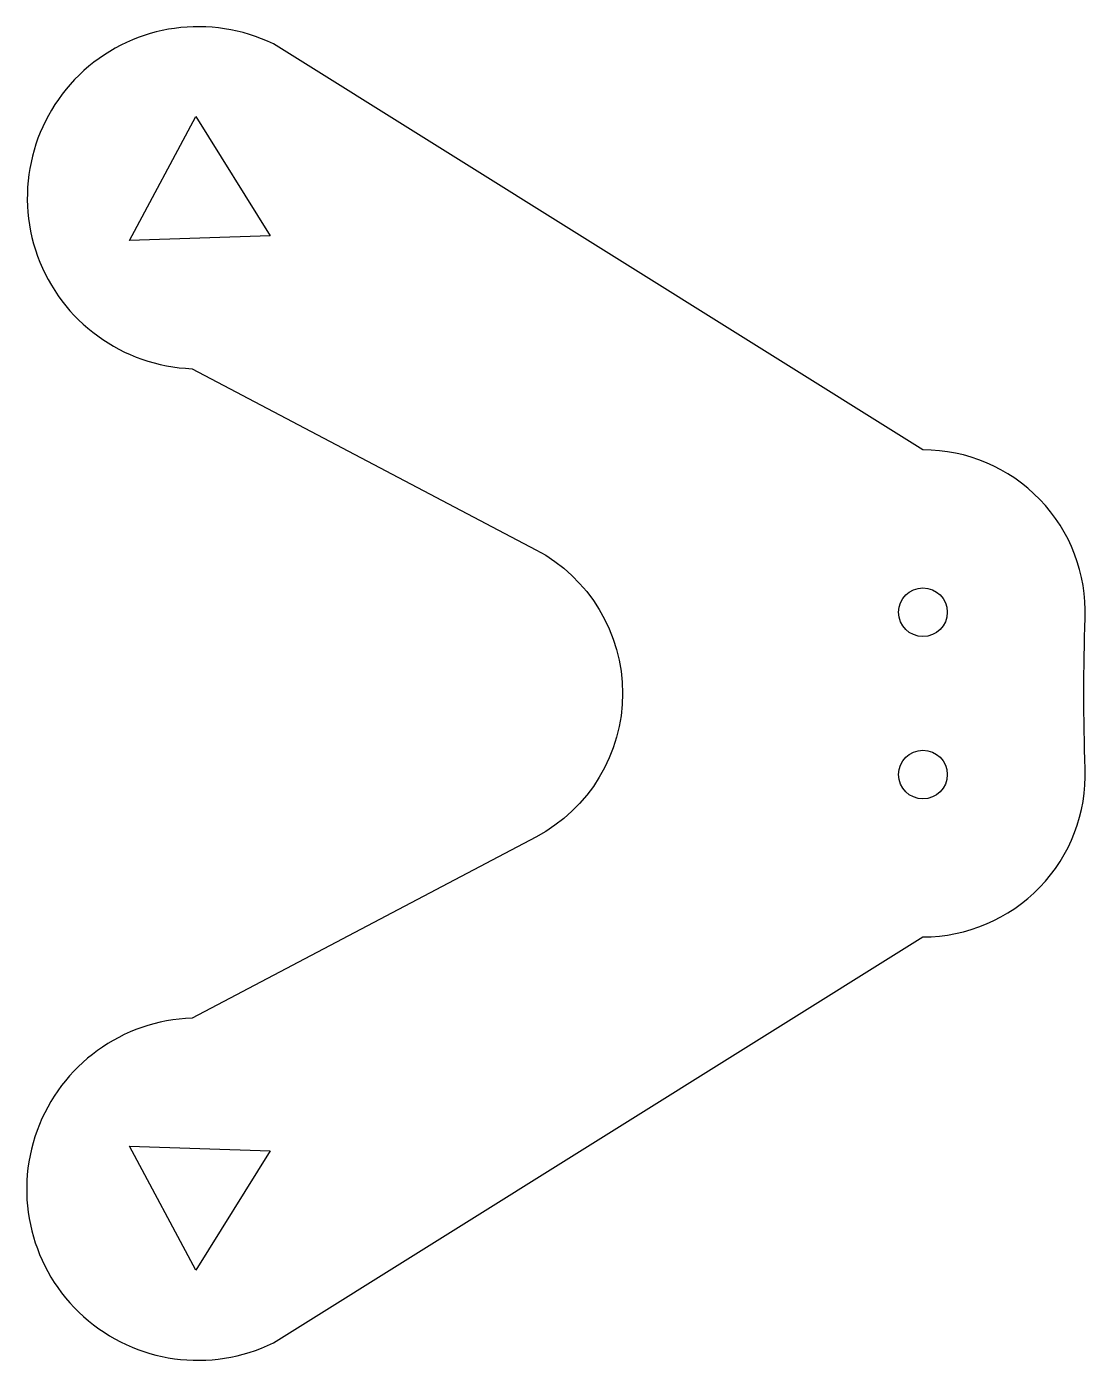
# Model space of a CAD drawing. Header units: millimetres. Extents: x -141.2 to -76, y -33.9 to 48.2.
import ezdxf

# ---------------------------------------------------------------- set-up
doc = ezdxf.new("R2010")
doc.units = ezdxf.units.MM
doc.layers.get('0').update_dxf_attribs({"linetype": 'CONTINUOUS'})

msp = doc.modelspace()

# ---------------------------------------------------------------- linework, layer by layer
msp.add_lwpolyline([(-131.016, -12.84, 1.23763), (-126.016, -32.84), (-86.016, -7.84, 0.424715), (-76.022, 2.517, -0.017863), (-76.022, 11.803, 0.424715), (-86.016, 22.16), (-126.016, 47.16, 1.233704), (-131.016, 27.16), (-109.847, 16.007, -0.603444), (-109.847, -1.687)], format="xyb", close=True)
for points in [[(-134.875, 35.045), (-130.799, 42.686), (-126.22, 35.336)], [(-126.22, -21.016), (-130.799, -28.366), (-134.875, -20.725)]]:
    msp.add_lwpolyline(points, close=True)
for centre in [(-86.016, 12.16), (-86.016, 2.16)]:
    msp.add_circle(centre, 1.5)

doc.saveas('drawing.dxf')
